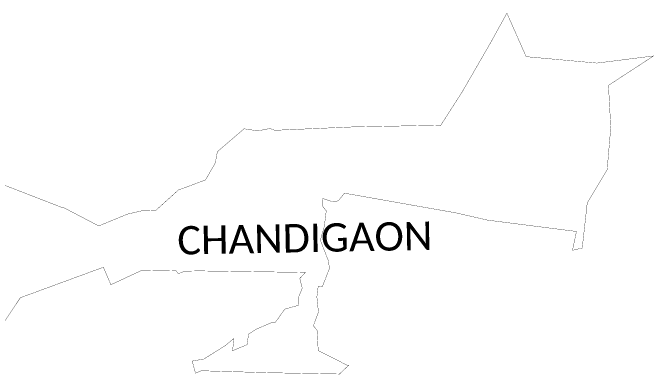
# Model space of a CAD drawing. Header units: metres. Extents: x 255193 to 263844, y 2202732 to 2208145.
# Drawn here: x 259518 to 263844, y 2204557 to 2206997 of the extents above; entities that cross this region are included whole.
import ezdxf

# ---------------------------------------------------------------- set-up
doc = ezdxf.new("R2010")
doc.units = ezdxf.units.M
doc.layers.add('VILLAGE NAME', color=250, linetype='Continuous')
doc.styles.get("Standard").update_dxf_attribs({"font": 'simplex.shx'})

msp = doc.modelspace()

# ---------------------------------------------------------------- linework, layer by layer
at = {"color": 6, "const_width": 2, "flags": 128}
msp.add_lwpolyline([(259355.2, 2205874.4), (259850.6, 2205682.5), (259862.2, 2205681.1), (260097.9, 2205558.2), (260291.6, 2205638), (260393.5, 2205661.5), (260484.5, 2205664.9), (260635.3, 2205800.8), (260817.4, 2205868.2), (260883.7, 2205983.1), (260897.9, 2206059.6), (261078.1, 2206214.2), (261172.6, 2206200), (261252.3, 2206216.4), (261284.1, 2206203.9), (261812.6, 2206226.8), (262391.7, 2206238), (262401.7, 2206233.3), (262550.1, 2206465), (262746.1, 2206804.8), (262850.5, 2206995), (262980.4, 2206701.2), (263457.7, 2206657.8), (263839.8, 2206706), (263535.7, 2206507.2), (263551.2, 2206222), (263526.7, 2205936.6), (263392.3, 2205712.5), (263358.7, 2205409.1), (263292.9, 2205393.5), (263319.9, 2205520.7), (262719.9, 2205597.5), (262508.4, 2205646), (261755.7, 2205779.4), (261713.4, 2205727.8), (261676.8, 2205720.5), (261605.8, 2205744.3), (261604.8, 2205694.6), (261632.1, 2205660.2), (261619.3, 2205555.8), (261592.4, 2205462.1), (261648.6, 2205317.7), (261652.9, 2205268.8), (261605.4, 2205146.8), (261577.7, 2205149.2), (261568.9, 2205079.1), (261579.5, 2204975.8), (261545.2, 2204884.8), (261570.4, 2204851.7), (261578.1, 2204716.7), (261771.1, 2204618.9), (261784.1, 2204617.6), (261721.1, 2204558.1), (261243.2, 2204567), (260788.6, 2204580.3), (260750.6, 2204563.4), (260728.3, 2204645.6), (260807.1, 2204659.7), (260947.5, 2204747.7), (261008.9, 2204797.6), (261000.5, 2204715.8), (261098.2, 2204756.3), (261108.4, 2204828.2), (261165.3, 2204863.8), (261271, 2204908.1), (261289.4, 2204907.6), (261352.2, 2204996.3), (261446.1, 2205022.8), (261445.1, 2205076.9), (261470.3, 2205137.8), (261453.6, 2205203.4), (261491.4, 2205244.2), (260779.4, 2205254.5), (260679.3, 2205253.1), (260633.9, 2205235.2), (260618.8, 2205255.5), (260390.2, 2205259.5), (260179.4, 2205160.9), (260129.4, 2205279.5), (259568.4, 2205073.1), (259277.3, 2204634.4)], dxfattribs=at)

# ---------------------------------------------------------------- texts
at = {"layer": 'VILLAGE NAME', "insert": (260626, 2205555.5), "char_height": 191.456, "attachment_point": 1, "rotation": 1.1028}
msp.add_mtext_dynamic_manual_height_columns('{\\fCalibri|b0|i0|c0|p34;CHANDIGAON}', width=1279.793, gutter_width=957.3, heights=[0], dxfattribs=at)

doc.saveas('drawing.dxf')
